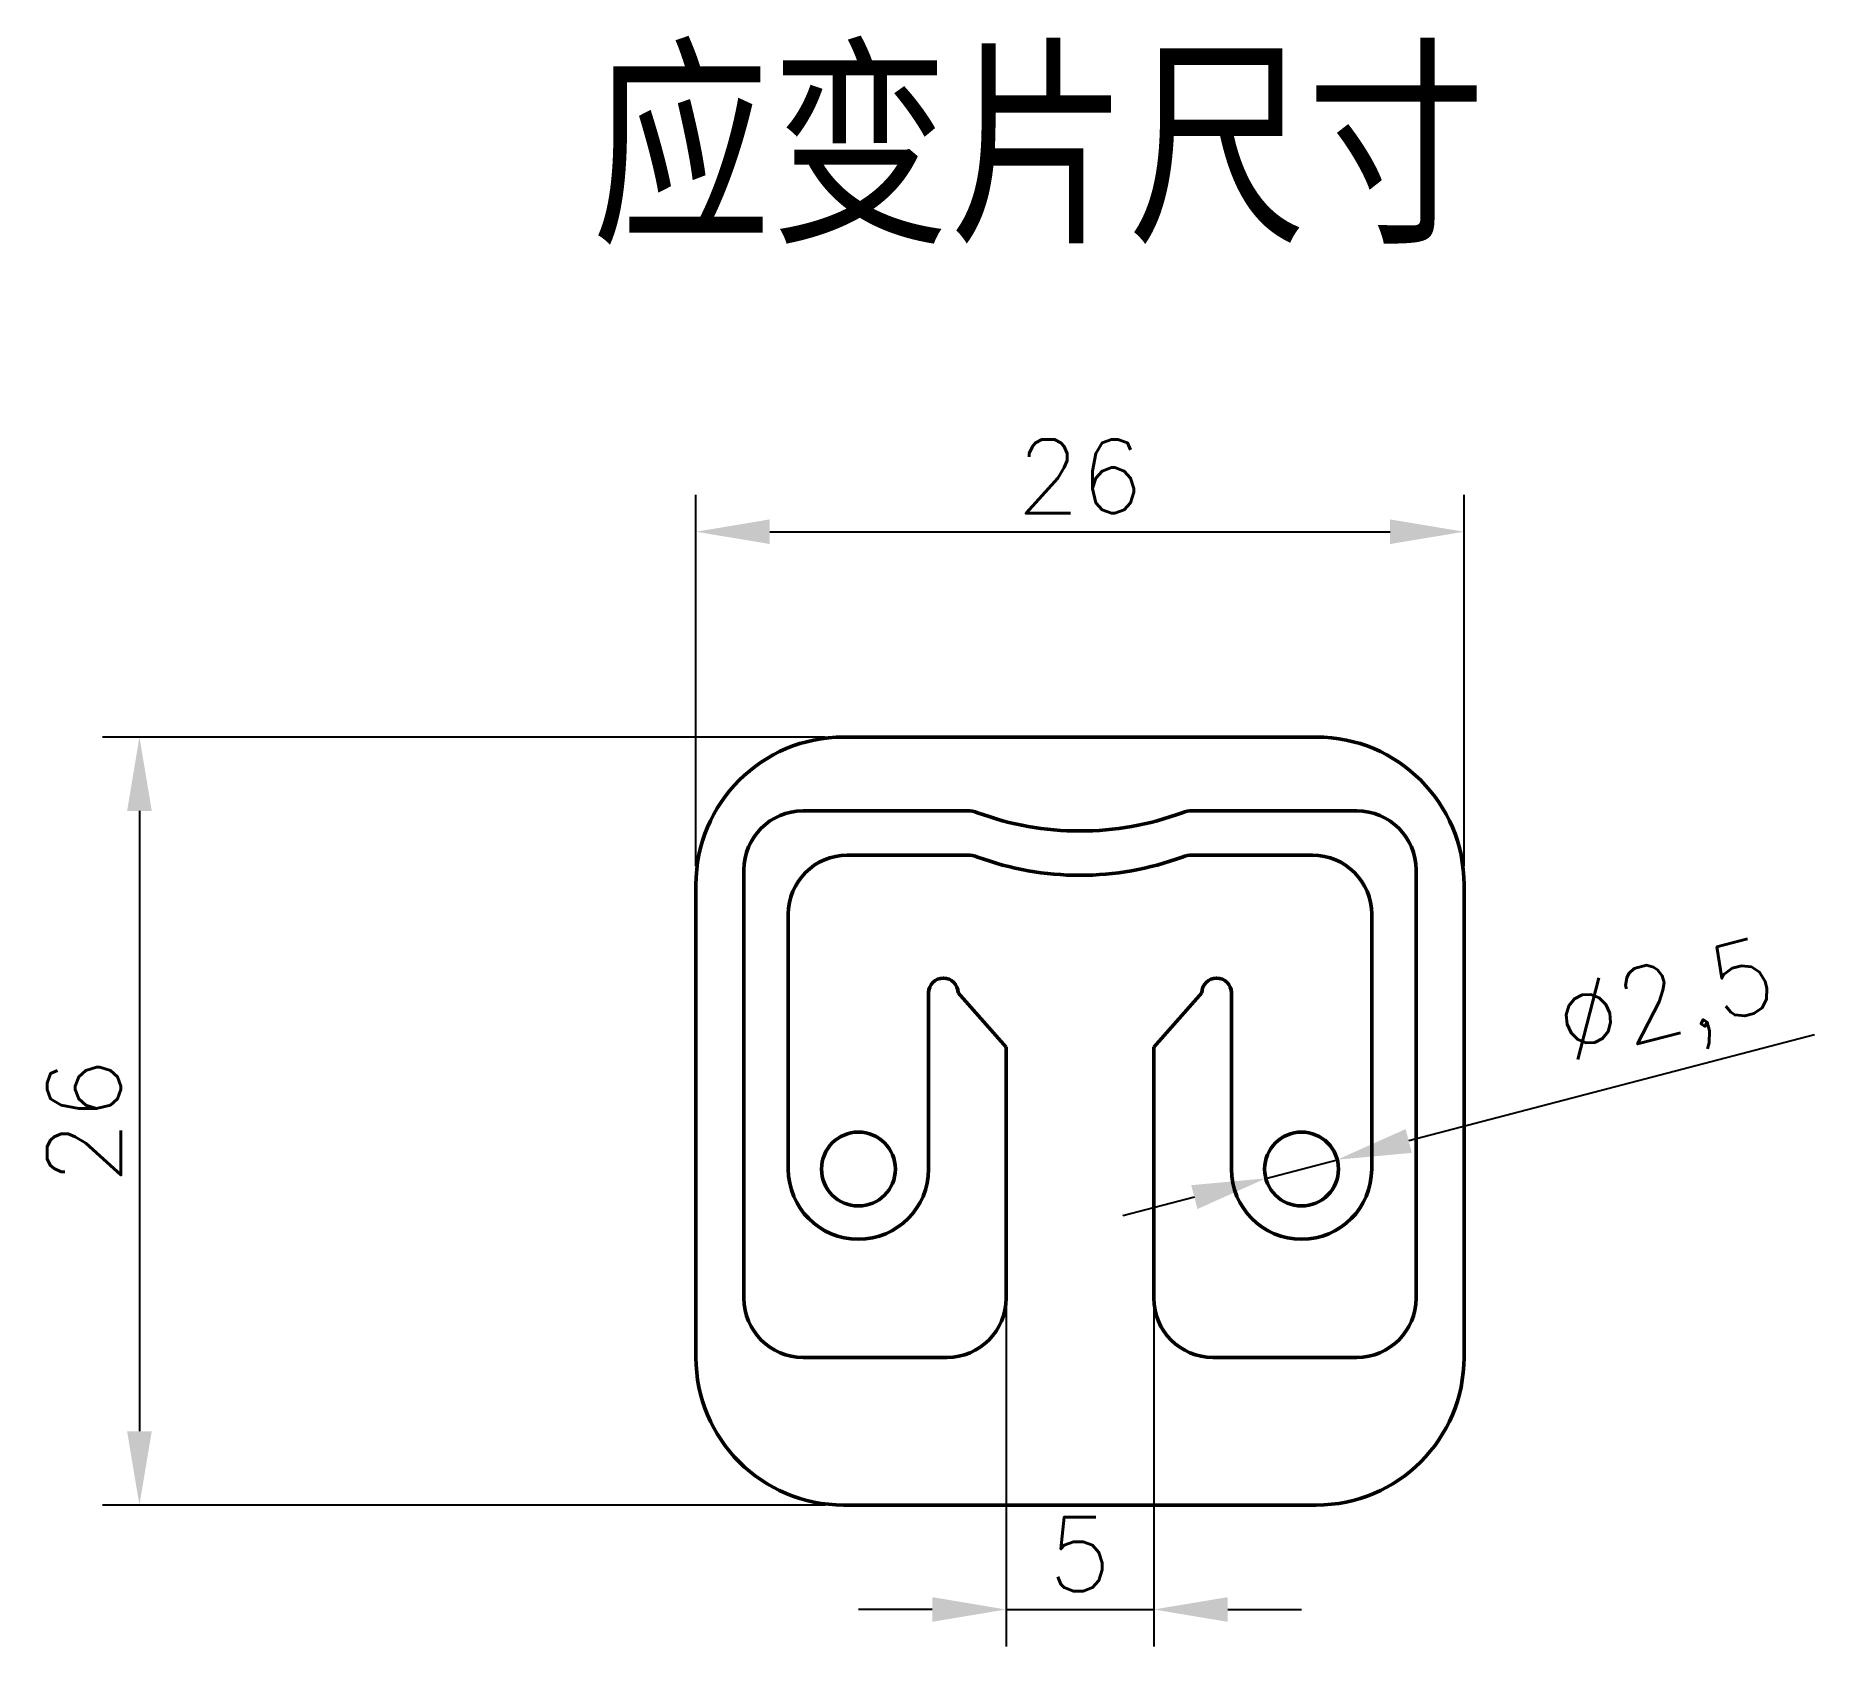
# Model space of a CAD drawing. Header units: millimetres. Extents: x 340.1 to 400.3, y 199.6 to 254.1.
import ezdxf

# ---------------------------------------------------------------- set-up
doc = ezdxf.new("R2010")
doc.units = ezdxf.units.MM
doc.header["$LTSCALE"] = 0.38
doc.layers.add('细实线', color=7, linetype='Continuous', lineweight=20)
doc.styles.get("Standard").update_dxf_attribs({"font": 'txt', "bigfont": 'gbcbig.shx'})
doc.styles.add('工程图中的汉字', font='simfang.ttf', dxfattribs={"width": 0.8})
doc.dimstyles.new('ISO-25', dxfattribs={"dimtxt": 2.5, "dimasz": 2.5, "dimexe": 1.25, "dimexo": 0.625, "dimtad": 1, "dimtxsty": 'Standard', "dimcen": 2.5, "dimadec": 0, "dimazin": 0, "dimtfac": 1, "dimtmove": 0, "dimatfit": 3, "dimfxl": 1, "dimarcsym": 0})

# ---------------------------------------------------------------- blocks, each defined once
blk = doc.blocks.new('*D10')
at = {"layer": 'Defpoints', "color": 0, "lineweight": 50}
for p in [(367.486, 230.338), (343.648, 204.338), (367.486, 204.338)]:
    blk.add_point(p, dxfattribs=at)
at = {"layer": '细实线', "color": 0, "lineweight": -2}
for p, q in [((366.861, 230.338), (342.398, 230.338)), ((343.648, 227.838), (343.648, 206.838)), ((366.861, 204.338), (342.398, 204.338))]:
    blk.add_line(p, q, dxfattribs=at)
at = {"layer": '细实线', "color": 0, "lineweight": 50}
for points in [[(343.231, 227.838), (344.065, 227.838), (343.648, 230.338)], [(343.231, 206.838), (344.065, 206.838), (343.648, 204.338)]]:
    blk.add_solid(points, dxfattribs=at)
at = {"layer": '细实线', "color": 0, "lineweight": 20, "insert": (341.773, 217.338), "char_height": 2.5, "attachment_point": 5, "rotation": 90}
blk.add_mtext('26', dxfattribs=at)
blk = doc.blocks.new('*D11')
at = {"layer": 'Defpoints', "color": 0, "lineweight": 50}
for p in [(372.986, 215.588), (377.986, 215.588), (377.986, 200.803)]:
    blk.add_point(p, dxfattribs=at)
at = {"layer": '细实线', "color": 0, "lineweight": -2}
for p, q in [((372.986, 214.963), (372.986, 199.553)), ((377.986, 214.963), (377.986, 199.553)), ((370.486, 200.803), (367.986, 200.803)), ((372.986, 200.803), (377.986, 200.803)), ((380.486, 200.803), (382.986, 200.803))]:
    blk.add_line(p, q, dxfattribs=at)
at = {"layer": '细实线', "color": 0, "lineweight": 50}
for points in [[(370.486, 201.22), (370.486, 200.386), (372.986, 200.803)], [(380.486, 201.22), (380.486, 200.386), (377.986, 200.803)]]:
    blk.add_solid(points, dxfattribs=at)
at = {"layer": '细实线', "color": 0, "lineweight": 20, "insert": (375.486, 202.678), "char_height": 2.5, "attachment_point": 5}
blk.add_mtext('5', dxfattribs=at)
blk = doc.blocks.new('*D12')
at = {"layer": 'Defpoints', "color": 0, "lineweight": 50}
for p in [(388.486, 237.288), (362.486, 225.338), (388.486, 225.338)]:
    blk.add_point(p, dxfattribs=at)
at = {"layer": '细实线', "color": 0, "lineweight": -2}
for p, q in [((362.486, 225.963), (362.486, 238.538)), ((388.486, 225.963), (388.486, 238.538)), ((364.986, 237.288), (385.986, 237.288))]:
    blk.add_line(p, q, dxfattribs=at)
at = {"layer": '细实线', "color": 0, "lineweight": 50}
for points in [[(364.986, 237.705), (364.986, 236.871), (362.486, 237.288)], [(385.986, 237.705), (385.986, 236.871), (388.486, 237.288)]]:
    blk.add_solid(points, dxfattribs=at)
at = {"layer": '细实线', "color": 0, "lineweight": 20, "insert": (375.486, 239.163), "char_height": 2.5, "attachment_point": 5}
blk.add_mtext('26', dxfattribs=at)
blk = doc.blocks.new('*D13')
at = {"layer": 'Defpoints', "color": 0, "lineweight": 50}
for p in [(384.195, 216.03), (381.777, 215.397)]:
    blk.add_point(p, dxfattribs=at)
at = {"layer": '细实线', "color": 0, "lineweight": -2}
for p, q in [((400.348, 220.258), (386.614, 216.663)), ((381.777, 215.397), (384.195, 216.03)), ((379.358, 214.763), (376.94, 214.13))]:
    blk.add_line(p, q, dxfattribs=at)
at = {"layer": '细实线', "color": 0, "lineweight": 50}
for points in [[(386.508, 217.066), (386.719, 216.26), (384.195, 216.03)], [(379.253, 215.167), (379.464, 214.36), (381.777, 215.397)]]:
    blk.add_solid(points, dxfattribs=at)
at = {"layer": '细实线', "color": 0, "lineweight": 20, "insert": (395.386, 221.113), "char_height": 2.5, "attachment_point": 5, "rotation": 14.67042}
blk.add_mtext('∅2,5', dxfattribs=at)

msp = doc.modelspace()

# ---------------------------------------------------------------- linework, layer by layer
at = {"layer": '细实线', "lineweight": 50}
for p, q in [((383.486, 230.338), (367.486, 230.338)), ((371.672, 227.838), (366.111, 227.838)), ((379.293, 227.838), (384.861, 227.838)), ((364.111, 225.838), (364.111, 211.338)), ((371.672, 226.338), (367.611, 226.338)), ((379.293, 226.338), (383.361, 226.338)), ((386.861, 225.838), (386.861, 211.338)), ((362.486, 225.338), (362.486, 209.338)), ((388.486, 209.338), (388.486, 225.338)), ((365.611, 215.713), (365.611, 224.338)), ((385.361, 215.713), (385.361, 224.338)), ((370.361, 221.676), (370.361, 215.713)), ((371.361, 221.676), (372.986, 219.838)), ((379.611, 221.676), (377.986, 219.838)), ((380.611, 221.676), (380.611, 215.713)), ((372.986, 211.338), (372.986, 219.838)), ((377.986, 211.338), (377.986, 219.838)), ((370.986, 209.338), (366.111, 209.338)), ((379.986, 209.338), (384.861, 209.338)), ((367.486, 204.338), (383.486, 204.338))]:
    msp.add_line(p, q, dxfattribs=at)
for centre in [(367.986, 215.713), (382.986, 215.713)]:
    msp.add_circle(centre, 1.25, dxfattribs=at)
for centre, radius, start, end in [((367.486, 225.338), 5, 90, 180), ((383.486, 225.338), 5, 0, 90), ((366.111, 225.838), 2, 90, 180), ((371.672, 226.838), 1, 69.73336, 90), ((375.483, 237.157), 10, 249.73336, 290.26664), ((379.293, 226.838), 1, 90, 110.26664), ((384.861, 225.838), 2, 0, 90), ((367.611, 224.338), 2, 90, 180), ((371.672, 225.338), 1, 69.73336, 90), ((375.483, 235.657), 10, 249.73336, 290.26664), ((379.293, 225.338), 1, 90, 110.26664), ((383.361, 224.338), 2, 0, 90), ((370.861, 221.676), 0.5, 360, 180), ((380.111, 221.676), 0.5, 0, 180), ((367.986, 215.713), 2.375, 180, 0), ((382.986, 215.713), 2.375, 180, 0), ((366.111, 211.338), 2, 180, 270), ((370.986, 211.338), 2, 270, 360), ((379.986, 211.338), 2, 180, 270), ((384.861, 211.338), 2, 270, 0), ((367.486, 209.338), 5, 180, 270), ((383.486, 209.338), 5, 270, 0)]:
    msp.add_arc(centre, radius, start, end, dxfattribs=at)
at = {"layer": '细实线', "lineweight": 20}
msp.add_arc((375.483, 237.157), 10, 222.99228, 223.41697, dxfattribs=at)

# ---------------------------------------------------------------- texts
at = {"layer": '细实线', "lineweight": 20, "insert": (358.961, 253.207), "char_height": 5.5471, "attachment_point": 1, "style": '工程图中的汉字'}
msp.add_mtext_dynamic_manual_height_columns('应变片尺寸', width=32.50721, gutter_width=27.735, heights=[0], dxfattribs=at)

# ---------------------------------------------------------------- dimensions: what is measured, and where the dimension line sits
at = {"layer": '细实线', "lineweight": 20}
dim = msp.add_linear_dim(base=(388.486, 237.288), p1=(362.486, 225.338), p2=(388.486, 225.338), dimstyle='ISO-25', dxfattribs=at)
dim.commit()
dim.dimension.update_dxf_attribs({"geometry": '*D12', "text_midpoint": (375.486, 239.163)})
dim = msp.add_linear_dim(base=(343.648, 204.338), p1=(367.486, 230.338), p2=(367.486, 204.338), angle=90, dimstyle='ISO-25', dxfattribs=at)
dim.commit()
dim.dimension.update_dxf_attribs({"geometry": '*D10', "text_midpoint": (341.773, 217.338)})
dim = msp.add_diameter_dim_2p(p1=(381.777, 215.397), p2=(384.195, 216.03), dimstyle='ISO-25', dxfattribs=at)
dim.commit()
dim.dimension.update_dxf_attribs({"geometry": '*D13', "text_midpoint": (395.914, 219.098), "dimtype": 163})
dim = msp.add_linear_dim(base=(377.986, 200.803), p1=(372.986, 215.588), p2=(377.986, 215.588), dimstyle='ISO-25', dxfattribs=at)
dim.commit()
dim.dimension.update_dxf_attribs({"geometry": '*D11', "text_midpoint": (375.486, 200.803), "dimtype": 160})

doc.saveas('drawing.dxf')
